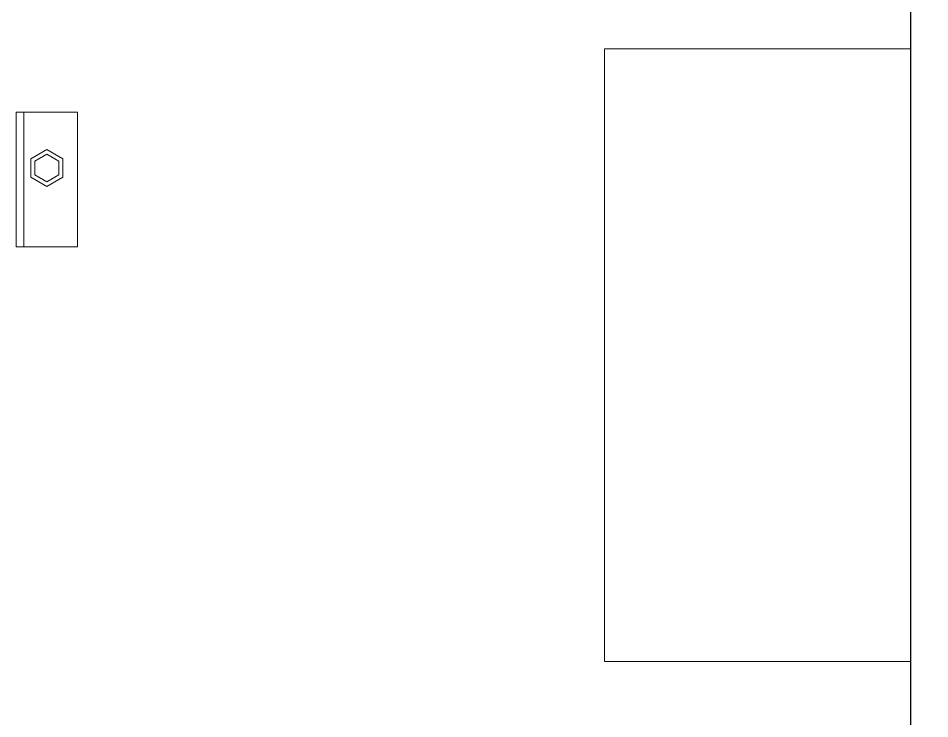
# Model space of a CAD drawing. Header units: millimetres. Extents: x -92759 to 184353, y -15225 to 86714.
# Drawn here: x -62091 to -61496, y 77462 to 77920 of the extents above; entities that cross this region are included whole.
import ezdxf

# ---------------------------------------------------------------- set-up
doc = ezdxf.new("R2010")
doc.units = ezdxf.units.MM
for name, color, linetype in [('0-1', 9, 'Continuous'), ('A-_WALL----_E', 8, 'Continuous'), ('A-_WALL----_H', 8, 'Continuous'), ('M-ACMV_FCU', 5, 'Continuous')]:
    doc.layers.add(name, color=color, linetype=linetype)
for name, color, linetype, lineweight in [('M-ACMV_Control Panel', 7, 'Continuous', 25), ('M-ACMV_CP_ HL', 7, 'Continuous', 20), ('M-ACMV_FAF', 86, 'Continuous', 9)]:
    doc.layers.add(name, color=color, linetype=linetype, lineweight=lineweight)

# ---------------------------------------------------------------- blocks, each defined once
blk = doc.blocks.new('A$Cb2bf8f38')
at = {"layer": 'A-_WALL----_H'}
h = blk.add_hatch(dxfattribs=at)
h.set_pattern_fill('FP_3', color=256, style=0, pattern_type=2)
h.set_pattern_definition([(0, (-11870.95, 40538.3), (1219.2, 304.8), [50.29, -864.11, 50.29, -864.11, -4876.8]), (0, (-11870.95, 40538.3), (1219.2, 304.8), [-1828.8, 50.29, -1778.51, 50.29, -864.11, -2133.6]), (0, (-11870.95, 40538.3), (1219.2, 304.8), [-4572, 50.29, -559.31, 50.29, -1473.71]), (120, (-11413.75, 40690.7), (-873.565, 903.458), [50.29, -864.11, 50.29, -864.11, -4876.8]), (120, (-11413.75, 40690.7), (-873.565, 903.458), [-1828.8, 50.29, -1778.51, 50.29, -864.11, -2133.6]), (120, (-11413.75, 40690.7), (-873.565, 903.458), [-4572, 50.29, -559.31, 50.29, -1473.71]), (240, (-11261.35, 41300.3), (-345.635, -1208.258), [50.29, -864.11, 50.29, -864.11, -4876.8]), (240, (-11261.35, 41300.3), (-345.635, -1208.258), [-1828.8, 50.29, -1778.51, 50.29, -864.11, -2133.6]), (240, (-11261.35, 41300.3), (-345.635, -1208.258), [-4572, 50.29, -559.31, 50.29, -1473.71])])
h.paths.add_polyline_path([(-18575, 42450), (-18550, 42450), (-18550, 46825), (-18575, 46825), (-18575, 44329.77)])
blk.add_lwpolyline([(-2385, -9825), (-2385, -5100), (7400, -5125), (7400, 46800), (-18575, 46800), (-18575, 38037.5), (-30600, 38100), (-30625, 26375), (-28100, 26375), (-28100, -2400), (-10500, -2425), (-10500, -9800), (-2385, -9825)], close=True)
at = {"layer": 'A-_WALL----_E'}
blk.add_line((-18575, 46825), (-18575, 40300), dxfattribs=at)
blk = doc.blocks.new('A$Ce886c8c0')
at = {"layer": 'M-ACMV_Control Panel', "lineweight": 5}
blk.add_lwpolyline([(200, -200), (200, 200), (0, 200), (0, -200)], close=True, dxfattribs=at)
blk.add_solid([(0, -200), (200, -200), (200, 200), (0, -200)], dxfattribs=at)
blk = doc.blocks.new('A$C7ee587d2')
at = {"layer": 'M-ACMV_FAF', "lineweight": 5}
for points, invisible_edges in [([(-17.5, 0), (-17.5, -88), (-22.5, -88, 30), (-22.5, 0, 30)], 1), ([(-22.5, 0, 58), (-22.5, -88, 58), (-17.5, -88, 88), (-17.5, 0, 88)], 1), ([(17.5, 0), (17.5, -88), (-17.5, -88), (-17.5, 0)], 1), ([(-17.5, 0, 88), (-17.5, -88, 88), (17.5, -88, 88), (17.5, 0, 88)], 1), ([(17.5, 0, 88), (17.5, -88, 88), (17.5, -88), (17.5, 0)], 1), ([(-2.5, -39.5), (-12.892305, -45.5), (-2.5, -51.5)], 14), ([(-2.5, -39.5, -10), (-12.892305, -45.5, -10), (-12.892305, -45.5), (-2.5, -39.5)], 5), ([(-12.892305, -45.5, -10), (-2.5, -39.5, -10), (-2.5, -51.5, -10)], 14), ([(7.892305, -45.5), (-2.5, -39.5), (-2.5, -51.5)], 14), ([(7.892305, -45.5, -10), (-2.5, -39.5, -10), (-2.5, -39.5), (7.892305, -45.5)], 5), ([(-2.5, -39.5, -10), (7.892305, -45.5, -10), (-2.5, -51.5, -10)], 14), ([(-12.892305, -45.5), (-12.892305, -57.5), (-2.5, -51.5)], 14), ([(-12.892305, -45.5, -10), (-12.892305, -57.5, -10), (-12.892305, -57.5), (-12.892305, -45.5)], 5), ([(-12.892305, -57.5, -10), (-12.892305, -45.5, -10), (-2.5, -51.5, -10)], 14), ([(-2.5, -42.5, -10), (-10.294229, -47, -10), (-2.5, -51.5, -10)], 14), ([(-2.5, -42.5, -18), (-10.294229, -47, -18), (-10.294229, -47, -10), (-2.5, -42.5, -10)], 5), ([(-10.294229, -47, -18), (-2.5, -42.5, -18), (-2.5, -51.5, -18)], 14), ([(-10.294229, -47, -10), (-10.294229, -56, -10), (-2.5, -51.5, -10)], 14), ([(-10.294229, -47, -18), (-10.294229, -56, -18), (-10.294229, -56, -10), (-10.294229, -47, -10)], 5), ([(-10.294229, -56, -18), (-10.294229, -47, -18), (-2.5, -51.5, -18)], 14), ([(5.294229, -47, -10), (-2.5, -42.5, -10), (-2.5, -51.5, -10)], 14), ([(5.294229, -47, -18), (-2.5, -42.5, -18), (-2.5, -42.5, -10), (5.294229, -47, -10)], 5), ([(-2.5, -42.5, -18), (5.294229, -47, -18), (-2.5, -51.5, -18)], 14), ([(7.892305, -57.5), (7.892305, -45.5), (-2.5, -51.5)], 14), ([(7.892305, -45.5, -10), (7.892305, -57.5, -10), (-2.5, -51.5, -10)], 14), ([(5.294229, -56, -10), (5.294229, -47, -10), (-2.5, -51.5, -10)], 14), ([(5.294229, -47, -18), (5.294229, -56, -18), (-2.5, -51.5, -18)], 14), ([(5.294229, -56, -18), (5.294229, -47, -18), (5.294229, -47, -10), (5.294229, -56, -10)], 5), ([(7.892305, -57.5, -10), (7.892305, -45.5, -10), (7.892305, -45.5), (7.892305, -57.5)], 5), ([(-12.892305, -57.5), (-2.5, -63.5), (-2.5, -51.5)], 14), ([(-2.5, -63.5, -10), (-12.892305, -57.5, -10), (-2.5, -51.5, -10)], 14), ([(-10.294229, -56, -10), (-2.5, -60.5, -10), (-2.5, -51.5, -10)], 14), ([(-2.5, -60.5, -18), (-10.294229, -56, -18), (-2.5, -51.5, -18)], 14), ([(-2.5, -63.5), (7.892305, -57.5), (-2.5, -51.5)], 14), ([(7.892305, -57.5, -10), (-2.5, -63.5, -10), (-2.5, -51.5, -10)], 14), ([(-2.5, -60.5, -10), (5.294229, -56, -10), (-2.5, -51.5, -10)], 14), ([(5.294229, -56, -18), (-2.5, -60.5, -18), (-2.5, -51.5, -18)], 14), ([(-12.892305, -57.5, -10), (-2.5, -63.5, -10), (-2.5, -63.5), (-12.892305, -57.5)], 5), ([(-10.294229, -56, -18), (-2.5, -60.5, -18), (-2.5, -60.5, -10), (-10.294229, -56, -10)], 5), ([(-2.5, -60.5, -18), (5.294229, -56, -18), (5.294229, -56, -10), (-2.5, -60.5, -10)], 5), ([(-2.5, -63.5, -10), (7.892305, -57.5, -10), (7.892305, -57.5), (-2.5, -63.5)], 5)]:
    blk.add_3dface(points, dxfattribs=dict(at, invisible_edges=invisible_edges))
blk = doc.blocks.new('ACMV_B8L1_R9')
at = {"layer": 'M-ACMV_CP_ HL', "lineweight": 5, "xscale": -1, "rotation": 180}
blk.add_blockref('A$Ce886c8c0', (228095, -32255), dxfattribs=at)
at = {"layer": 'M-ACMV_FAF', "lineweight": 5, "xscale": -1, "rotation": 180}
blk.add_blockref('A$C7ee587d2', (227733, -32184.24, 20.38), dxfattribs=at)

msp = doc.modelspace()

# ---------------------------------------------------------------- block references
at = {"layer": '0-1'}
msp.add_blockref('A$Cb2bf8f38', (-42933.02, 32541.24), dxfattribs=at)

# ---------------------------------------------------------------- next in the draw order: block references
at = {"layer": 'M-ACMV_FCU', "color": 5}
msp.add_blockref('ACMV_B8L1_R9', (-289803.02, 109954.6), dxfattribs=at)

doc.saveas('drawing.dxf')
